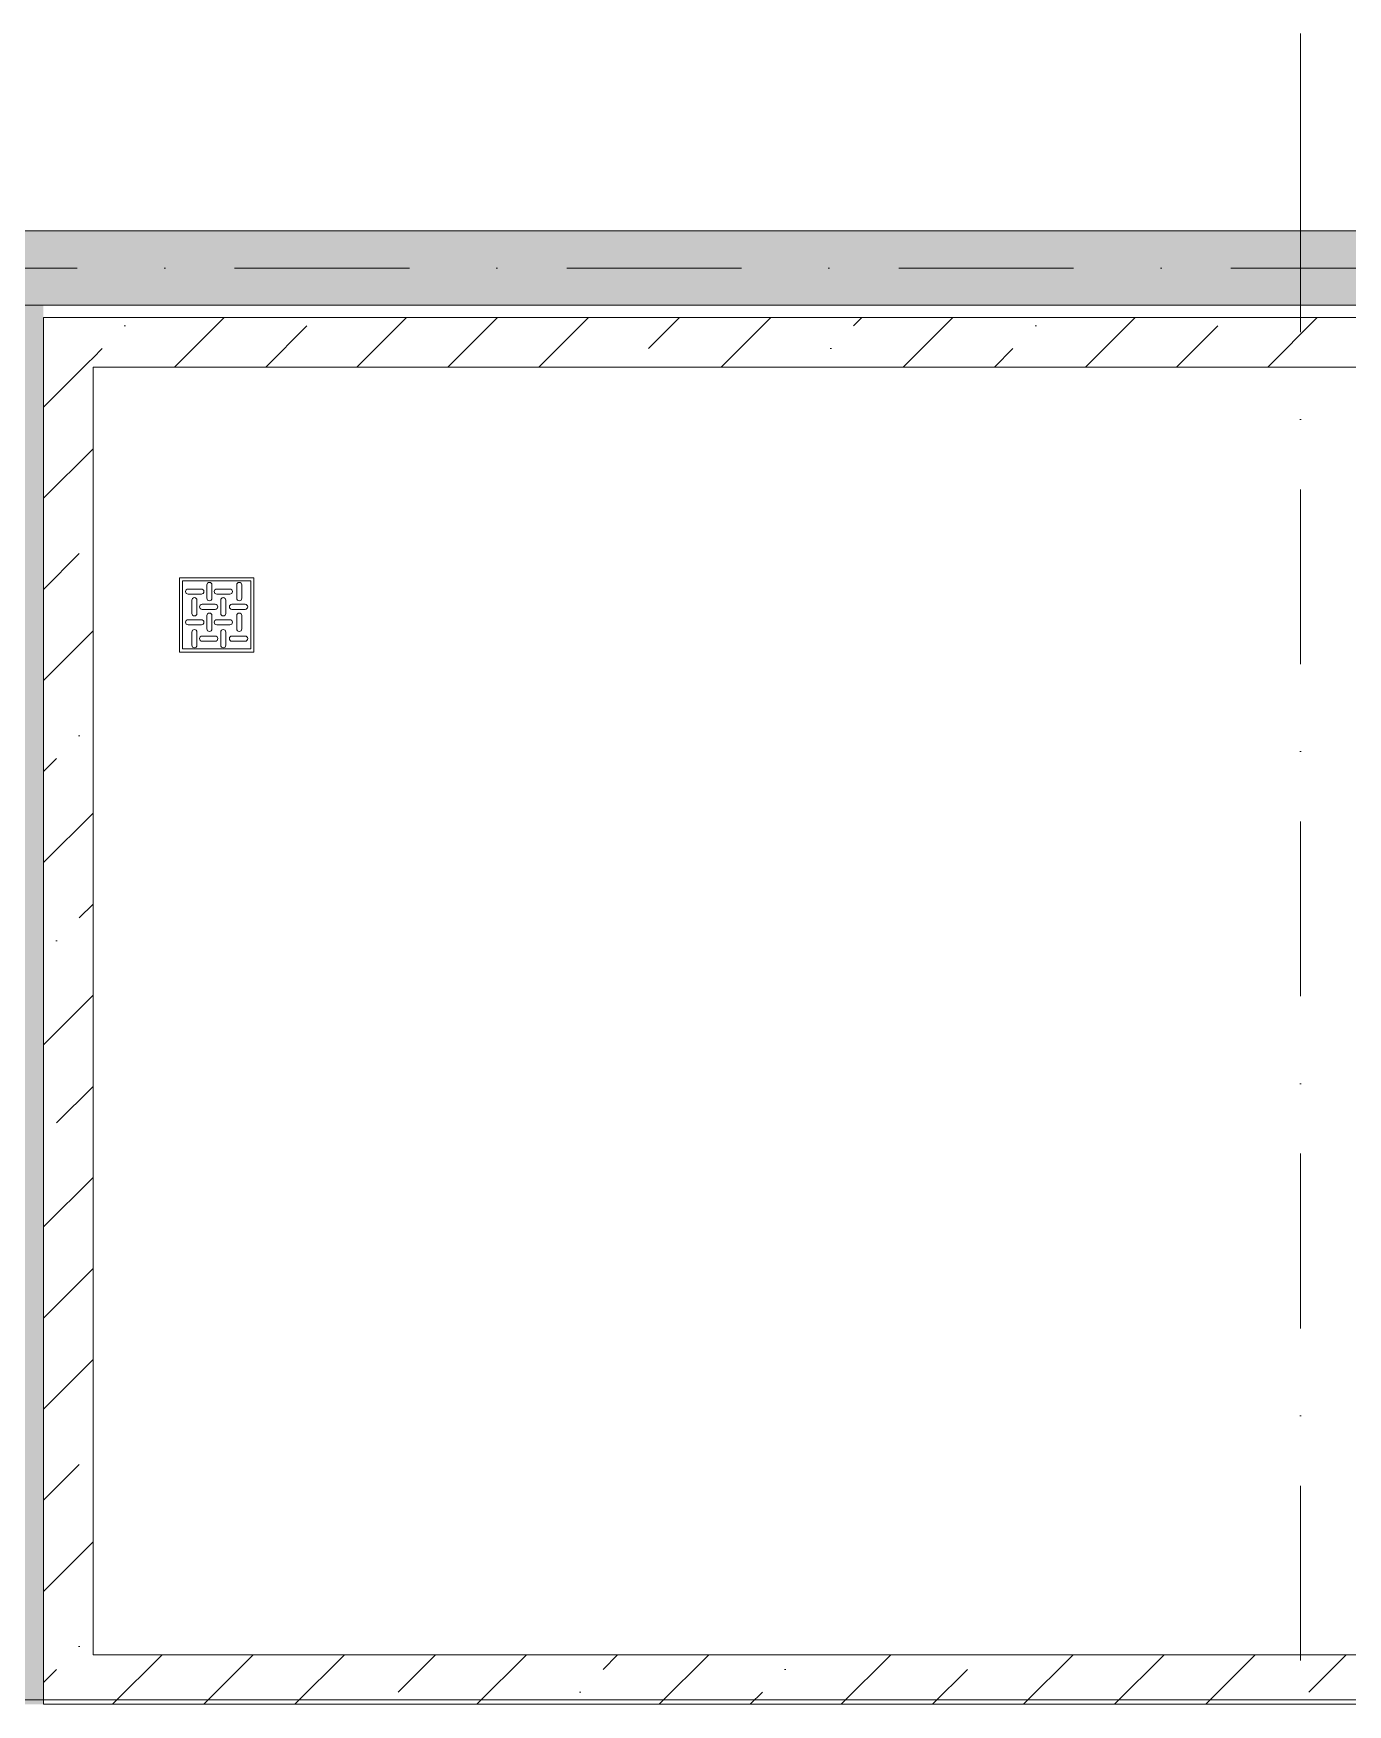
# Model space of a CAD drawing. Header units: millimetres. Extents: x -34838 to 729576, y -214038 to 121482.
# Drawn here: x 549327 to 554632, y -91537 to -84791 of the extents above; entities that cross this region are included whole.
import ezdxf
from ezdxf.enums import TextEntityAlignment as Align

# ---------------------------------------------------------------- set-up
doc = ezdxf.new("R2010")
doc.units = ezdxf.units.MM
doc.header["$MEASUREMENT"] = 0
doc.linetypes.add('Штрихпунктирная', pattern=[1340.555525, 705.555534, -352.777767, 0, -282.222223])
doc.layers.add('0_Ном._пера__202', color=7, linetype='Continuous', lineweight=13, true_color=0xe89b00)
for name, color, linetype in [('А _ ОСІ КООРДИНАЦІЙНІ.3D', 7, 'Continuous'), ('АБ _ 0 _ СТІНИ _ ЗОВНІШНІ .3D', 7, 'Continuous'), ('АП _ ТЕП _ ЗОНИ ПРИМІЩЕНЬ .3D', 7, 'Continuous')]:
    doc.layers.add(name, color=color, linetype=linetype)
for name, color, linetype, lineweight in [('А _ ОСІ КООРДИНАЦІЙНІ.3D_Ном._пера__105', 7, 'Continuous', 13), ('А _ ОСІ КООРДИНАЦІЙНІ.3D_Ном._пера__25', 7, 'Continuous', 0), ('АБ _ 0 _ СТІНИ _ ЗОВНІШНІ .3D_Ном._пера__47', 7, 'Continuous', 20), ('АБ _ 0 _ СТІНИ _ ЗОВНІШНІ .3D_Ном._пера__87', 7, 'Continuous', 13), ('АП _ 0 _ ОБЛАДНАННЯ (НИЖНЄ).3D_Ном._пера__142', 7, 'Continuous', 13)]:
    doc.layers.add(name, color=color, linetype=linetype, lineweight=lineweight)
doc.styles.add('СГЕНЕРИР_СТИЛЬ_1', font='Arial.ttf')
pattern_1 = [(45, (518441.76, -97737.7), (-367.6955, 367.6955), []), (45, (518257.9, -97553.85), (-367.6955, 367.6955), [390, -130, 0, -130])]

# ---------------------------------------------------------------- blocks, each defined once
blk = doc.blocks.new('Стена_56_1', base_point=(518366.8, -85737.7))
at = {"layer": 'АБ _ 0 _ СТІНИ _ ЗОВНІШНІ .3D', "linetype": 'Continuous', "lineweight": 0, "true_color": 0x000000}
h = blk.add_hatch(dxfattribs=at)
h.set_pattern_fill('М___БЕТОН_АРМОВАНИЙ___З__C0', color=18, style=0, pattern_type=2)
h.set_pattern_definition(pattern_1)
h.paths.add_polyline_path([(614291.8, -85587.7), (540141.8, -85587.7), (540141.8, -85887.7), (614271.8, -85887.7), (614291.8, -85874.1)])
at = {"layer": 'АБ _ 0 _ СТІНИ _ ЗОВНІШНІ .3D_Ном._пера__47', "color": 7, "linetype": 'Continuous', "lineweight": 20, "flags": 128}
for points in [[(614591.8, -85587.7), (540441.8, -85587.7)], [(540141.8, -85887.7), (614271.8, -85887.7)]]:
    blk.add_lwpolyline(points, dxfattribs=at)
blk = doc.blocks.new('Стена_64_1', base_point=(572763.8, -86037.7))
at = {"layer": 'АБ _ 0 _ СТІНИ _ ЗОВНІШНІ .3D', "linetype": 'Continuous', "lineweight": 0, "true_color": 0x000000}
h = blk.add_hatch(dxfattribs=at)
h.set_pattern_fill('М___БЕТОН_АРМОВАНИЙ___З__C0', color=18, style=0, pattern_type=2)
h.set_pattern_definition(pattern_1)
h.paths.add_polyline_path([(549567.8, -85937.7), (549367.8, -85937.7), (549567.8, -86137.7)])
h = blk.add_hatch(dxfattribs=at)
h.set_pattern_fill('М___БЕТОН_АРМОВАНИЙ___З__C0', color=18, style=0, pattern_type=2)
h.set_pattern_definition(pattern_1)
h.paths.add_polyline_path([(549367.8, -86137.7), (549567.8, -86137.7), (549367.8, -85937.7)])
h = blk.add_hatch(dxfattribs=at)
h.set_pattern_fill('М___БЕТОН_АРМОВАНИЙ___З__C0', color=18, style=0, pattern_type=2)
h.set_pattern_definition(pattern_1)
h.paths.add_polyline_path([(549567.8, -86137.7), (572663.8, -86137.7), (572663.8, -85937.7), (549567.8, -85937.7)])
at = {"layer": 'АБ _ 0 _ СТІНИ _ ЗОВНІШНІ .3D_Ном._пера__47', "color": 7, "linetype": 'Continuous', "lineweight": 20, "flags": 128}
for points in [[(572663.8, -85937.7), (549367.8, -85937.7)], [(549367.8, -85937.7), (549367.8, -86137.7)], [(549567.8, -86137.7), (572663.8, -86137.7)]]:
    blk.add_lwpolyline(points, dxfattribs=at)
blk = doc.blocks.new('Стена_65_1', base_point=(549467.8, -91435.7))
at = {"layer": 'АБ _ 0 _ СТІНИ _ ЗОВНІШНІ .3D', "linetype": 'Continuous', "lineweight": 0, "true_color": 0x000000}
h = blk.add_hatch(dxfattribs=at)
h.set_pattern_fill('М___БЕТОН_АРМОВАНИЙ___З__C0', color=18, style=0, pattern_type=2)
h.set_pattern_definition(pattern_1)
h.paths.add_polyline_path([(549367.8, -86137.7), (549367.8, -91335.7), (549567.8, -91335.7), (549567.8, -86137.7)])
at = {"layer": 'АБ _ 0 _ СТІНИ _ ЗОВНІШНІ .3D_Ном._пера__47', "color": 7, "linetype": 'Continuous', "lineweight": 20, "flags": 128}
for points in [[(549367.8, -86137.7), (549367.8, -91335.7)], [(549567.8, -91335.7), (549567.8, -86137.7)]]:
    blk.add_lwpolyline(points, dxfattribs=at)
blk = doc.blocks.new('Стена_71_1', base_point=(548806.8, -91597.7))
at = {"layer": 'АБ _ 0 _ СТІНИ _ ЗОВНІШНІ .3D_Ном._пера__87', "color": 7, "linetype": 'Continuous', "lineweight": 13, "flags": 128}
blk.add_lwpolyline([(572843.8, -91517.7), (548726.8, -91517.7)], dxfattribs=at)
blk = doc.blocks.new('Стена_116_1', base_point=(549467.8, -91435.7))
at = {"layer": 'АБ _ 0 _ СТІНИ _ ЗОВНІШНІ .3D', "linetype": 'Continuous', "lineweight": 0, "true_color": 0x000000}
h = blk.add_hatch(dxfattribs=at)
h.set_pattern_fill('М___БЕТОН_АРМОВАНИЙ___З__C0', color=18, style=0, pattern_type=2)
h.set_pattern_definition(pattern_1)
h.paths.add_polyline_path([(549567.8, -91335.7), (549367.8, -91535.7), (549567.8, -91535.7)])
h = blk.add_hatch(dxfattribs=at)
h.set_pattern_fill('М___БЕТОН_АРМОВАНИЙ___З__C0', color=18, style=0, pattern_type=2)
h.set_pattern_definition(pattern_1)
h.paths.add_polyline_path([(549567.8, -91335.7), (549367.8, -91335.7), (549367.8, -91535.7)])
h = blk.add_hatch(dxfattribs=at)
h.set_pattern_fill('М___БЕТОН_АРМОВАНИЙ___З__C0', color=18, style=0, pattern_type=2)
h.set_pattern_definition(pattern_1)
h.paths.add_polyline_path([(572663.8, -91335.7), (549567.8, -91335.7), (549567.8, -91535.7), (572663.8, -91535.7)])
at = {"layer": 'АБ _ 0 _ СТІНИ _ ЗОВНІШНІ .3D_Ном._пера__47', "color": 7, "linetype": 'Continuous', "lineweight": 20, "flags": 128}
for points in [[(549367.8, -91535.7), (549367.8, -91335.7)], [(572663.8, -91335.7), (549567.8, -91335.7)], [(549367.8, -91535.7), (572863.8, -91535.7)]]:
    blk.add_lwpolyline(points, dxfattribs=at)
blk = doc.blocks.new('Стандартный Маркер Сетки')
at = {"layer": 'А _ ОСІ КООРДИНАЦІЙНІ.3D_Ном._пера__105', "color": 7, "linetype": 'Штрихпунктирная', "lineweight": 13}
for q in [(0, 0), (18399.2, 0)]:
    blk.add_line((500, 0), q, dxfattribs=at)
at = {"layer": 'А _ ОСІ КООРДИНАЦІЙНІ.3D_Ном._пера__25', "color": 7, "lineweight": 0, "style": 'СГЕНЕРИР_СТИЛЬ_1'}
blk.add_attdef('AC_MarkerText_1', text='', height=700, rotation=90, dxfattribs=at).set_placement((19899.2, 40), align=Align.MIDDLE_CENTER)
blk = doc.blocks.new('Стандартный Маркер Сетки_2')
at = {"layer": 'А _ ОСІ КООРДИНАЦІЙНІ.3D_Ном._пера__105', "color": 7, "linetype": 'Штрихпунктирная', "lineweight": 13}
blk.add_line((500, 0), (99754.182117, 0), dxfattribs=at)
at = {"layer": 'А _ ОСІ КООРДИНАЦІЙНІ.3D_Ном._пера__25', "color": 7, "lineweight": 0, "style": 'СГЕНЕРИР_СТИЛЬ_1'}
blk.add_attdef('AC_MarkerText_1', text='', height=700, dxfattribs=at).set_placement((-1000, 40.005), align=Align.MIDDLE_CENTER)

msp = doc.modelspace()

# ---------------------------------------------------------------- hatches: boundary and pattern name
at = {"layer": '0_Ном._пера__202', "linetype": 'Continuous', "lineweight": 0, "true_color": 0x3a2600}
h = msp.add_hatch(color=38, dxfattribs=at)
h.paths.add_polyline_path([(537345.8, -89145.7), (537345.8, -85887.7), (549367.8, -85887.7), (549367.8, -91535.7), (548746.8, -91535.7), (548466.8, -91537.7), (548466.8, -91937.7), (548746.8, -91937.7), (548746.8, -93917.7), (524541.8, -93917.7), (524541.8, -91939.1), (524641.8, -91937.7), (524641.8, -91537.7), (524541.8, -91535.7), (524541.8, -89145.7)])
h.paths.add_polyline_path([(548441.8, -93667.7), (548441.8, -93567.7), (540441.8, -93567.7), (540441.8, -89237.7), (546311.8, -89237.7), (546311.8, -86887.7), (546215.8, -86887.7), (546211.8, -86887.7), (546211.8, -89137.7), (540441.8, -89137.7), (540441.8, -88437.7), (539841.8, -88437.7), (539841.8, -88542.3), (538499.8, -88542.3), (538499.8, -86772.3), (538399.8, -86772.3), (538399.8, -88642.3), (539841.8, -88642.3), (539841.8, -88900), (539841.8, -89237.7), (540341.8, -89237.7), (540341.8, -93567.7), (528441.8, -93567.7), (528441.8, -93667.7)], flags=0)
h.paths.add_polyline_path([(530641.8, -91937.7), (530241.8, -91937.7), (530241.8, -91537.7), (530641.8, -91537.7)], flags=0)
h.paths.add_polyline_path([(536241.8, -91537.7), (536641.8, -91537.7), (536641.8, -91937.7), (536241.8, -91937.7)], flags=0)
h.paths.add_polyline_path([(542641.8, -91937.7), (542241.8, -91937.7), (542241.8, -91537.7), (542641.8, -91537.7)], flags=0)
h.paths.add_polyline_path([(548016.8, -91937.7), (548016.8, -91537.7), (548416.8, -91537.7), (548416.8, -91937.7)], flags=0)

# ---------------------------------------------------------------- linework, layer by layer
at = {"layer": 'АП _ 0 _ ОБЛАДНАННЯ (НИЖНЄ).3D_Ном._пера__142', "color": 7, "linetype": 'Continuous', "lineweight": 13}
for p, q in [((549916.8, -86987.7), (550216.8, -86987.7)), ((549916.8, -87287.7), (549916.8, -86987.7)), ((549928.9, -86999.9), (550066.8, -86999.9)), ((549928.9, -87137.7), (549928.9, -86999.9)), ((550027.2, -87017), (550027.2, -87070.6)), ((550047.9, -87070.6), (550047.9, -87017)), ((550066.8, -86999.9), (550204.6, -86999.9)), ((550147.9, -87017), (550147.9, -87070.6)), ((550168.5, -87070.6), (550168.5, -87017)), ((550204.6, -86999.9), (550204.6, -87137.7)), ((550216.8, -86987.7), (550216.8, -87287.7)), ((550005.1, -87033.5), (549951.5, -87033.5)), ((549951.5, -87054.1), (550005.1, -87054.1)), ((549966.6, -87078.5), (549966.6, -87132)), ((549966.6, -87078.5), (549966.6, -87132)), ((549987.3, -87132), (549987.3, -87078.5)), ((549987.3, -87132), (549987.3, -87078.5)), ((550120.7, -87033.5), (550067.1, -87033.5)), ((550067.1, -87054.1), (550120.7, -87054.1)), ((550083.3, -87078.5), (550083.3, -87132)), ((550104, -87132), (550104, -87078.5)), ((549928.9, -87275.5), (549928.9, -87137.7)), ((550005.1, -87157.3), (549951.5, -87157.3)), ((550061.5, -87094.9), (550007.9, -87094.9)), ((550007.9, -87115.6), (550061.5, -87115.6)), ((550027.2, -87140.8), (550027.2, -87194.4)), ((550047.9, -87194.4), (550047.9, -87140.8)), ((550120.7, -87157.3), (550067.1, -87157.3)), ((550182.1, -87094.9), (550128.6, -87094.9)), ((550128.6, -87115.6), (550182.1, -87115.6)), ((550147.9, -87140.8), (550147.9, -87194.4)), ((550168.5, -87194.4), (550168.5, -87140.8)), ((550204.6, -87137.7), (550204.6, -87275.5)), ((549951.5, -87177.9), (550005.1, -87177.9)), ((549966.6, -87207.1), (549966.6, -87260.6)), ((549987.3, -87260.6), (549987.3, -87207.1)), ((550061.5, -87223.5), (550007.9, -87223.5)), ((550067.1, -87177.9), (550120.7, -87177.9)), ((550083.3, -87207.1), (550083.3, -87260.6)), ((550104, -87260.6), (550104, -87207.1)), ((550182.1, -87223.5), (550128.6, -87223.5)), ((550216.8, -87287.7), (549916.8, -87287.7)), ((550066.8, -87275.5), (549928.9, -87275.5)), ((550007.9, -87244.2), (550061.5, -87244.2)), ((550204.6, -87275.5), (550066.8, -87275.5)), ((550128.6, -87244.2), (550182.1, -87244.2))]:
    msp.add_line(p, q, dxfattribs=at)
for centre, start, end in [((550037.6, -87017), 0, 180), ((550158.2, -87017), 0, 180), ((549951.5, -87043.8), 90, 270), ((549977, -87078.5), 0, 180), ((549977, -87078.5), 0, 180), ((550005.1, -87043.8), 270, 90), ((550037.6, -87070.6), 180, 0), ((550067.1, -87043.8), 90, 270), ((550093.6, -87078.5), 0, 180), ((550120.7, -87043.8), 270, 90), ((550158.2, -87070.6), 180, 0), ((549951.5, -87167.6), 90, 270), ((549977, -87132), 180, 0), ((549977, -87132), 180, 0), ((550007.9, -87105.3), 90, 270), ((550005.1, -87167.6), 270, 90), ((550037.6, -87140.8), 0, 180), ((550067.1, -87167.6), 90, 270), ((550061.5, -87105.3), 270, 90), ((550093.6, -87132), 180, 0), ((550128.6, -87105.3), 90, 270), ((550120.7, -87167.6), 270, 90), ((550158.2, -87140.8), 0, 180), ((550182.1, -87105.3), 270, 90), ((549977, -87207.1), 0, 180), ((550007.9, -87233.8), 90, 270), ((550037.6, -87194.4), 180, 0), ((550061.5, -87233.8), 270, 90), ((550093.6, -87207.1), 0, 180), ((550128.6, -87233.8), 90, 270), ((550158.2, -87194.4), 180, 0), ((550182.1, -87233.8), 270, 90), ((549977, -87260.6), 180, 0), ((550093.6, -87260.6), 180, 0)]:
    msp.add_arc(centre, 10.3, start, end, dxfattribs=at)
at = {"layer": 'АП _ ТЕП _ ЗОНИ ПРИМІЩЕНЬ .3D', "color": 254, "linetype": 'Continuous', "lineweight": 0, "true_color": 0xddc2d0, "flags": 128}
for points in [[(524561.8, -93897.7), (548726.8, -93897.7), (548726.8, -91937.7), (548466.8, -91937.7), (548466.8, -91537.7), (548726.8, -91537.7), (548726.8, -91517.7), (549367.8, -91517.7), (549367.8, -85937.7), (572843.8, -85937.7), (572843.8, -85887.7), (524561.8, -85887.7), (524561.8, -85937.7), (524561.8, -91537.7), (524641.8, -91537.7), (524641.8, -91937.7), (524561.8, -91937.7)], [(572663.8, -91335.7), (572663.8, -86137.7), (549567.8, -86137.7), (549567.8, -91335.7)]]:
    msp.add_lwpolyline(points, close=True, dxfattribs=at)

# ---------------------------------------------------------------- block references
at = {"layer": 'А _ ОСІ КООРДИНАЦІЙНІ.3D', "color": 7, "linetype": 'Continuous', "lineweight": 60, "zscale": 1000}
msp.add_blockref('Стандартный Маркер Сетки_2', (513441.8, -85737.7), dxfattribs=at)
at = {"layer": 'А _ ОСІ КООРДИНАЦІЙНІ.3D', "color": 7, "linetype": 'Continuous', "lineweight": 60, "zscale": 1000, "rotation": 270}
msp.add_blockref('Стандартный Маркер Сетки', (554441.8, -84790.6), dxfattribs=at)
at = {"layer": 'АБ _ 0 _ СТІНИ _ ЗОВНІШНІ .3D', "color": 7, "lineweight": 20}
for name, p in [('Стена_56_1', (518366.8, -85737.7)), ('Стена_64_1', (572763.8, -86037.7)), ('Стена_65_1', (549467.8, -91435.7)), ('Стена_116_1', (549467.8, -91435.7)), ('Стена_71_1', (548806.8, -91597.7))]:
    msp.add_blockref(name, p, dxfattribs=at)

doc.saveas('drawing.dxf')
